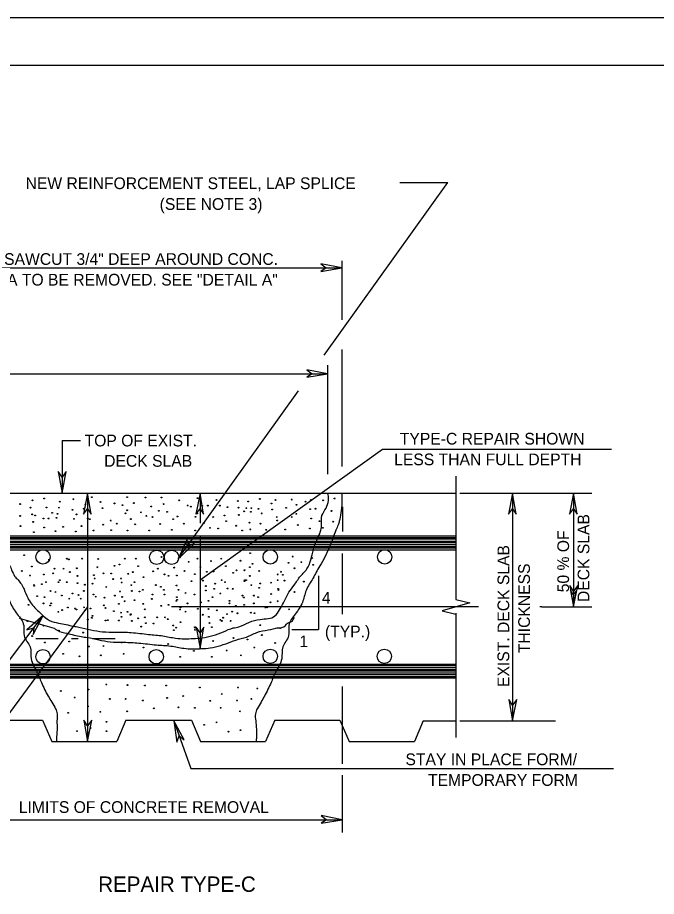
# Model space of a CAD drawing. Extents: x 528.21 to 531.17, y 154.44 to 156.28.
# Drawn here: x 529.753 to 530.31, y 155.51 to 156.277 of the extents above; entities that cross this region are included whole.
import ezdxf

# ---------------------------------------------------------------- set-up
doc = ezdxf.new("R2010")
doc.units = 0
for name, color, linetype in [('Level 1', 7, 'Continuous'), ('Level 2', 7, 'Continuous'), ('Level 41', 7, 'Continuous'), ('Level 5', 7, 'Continuous')]:
    doc.layers.add(name, color=color, linetype=linetype)

msp = doc.modelspace()

# ---------------------------------------------------------------- linework, layer by layer
at = {"layer": 'Level 1'}
for p, q in [((528.21161, 156.27723), (531.16995, 156.27723)), ((528.39829, 156.23556), (531.14829, 156.23556)), ((530.14698, 155.7664), (530.12303, 155.75951)), ((530.13484, 155.76936), (530.14698, 155.7664)), ((530.12303, 155.75951), (530.13484, 155.75656))]:
    msp.add_line(p, q, dxfattribs=at)
for points in [[(530.03543, 156.05873), (530.01706, 156.06234), (530.02165, 156.05873), (530.01706, 156.05545)], [(530.02297, 155.96621), (530.00492, 155.96982), (530.00951, 155.96621), (530.00492, 155.96325)], [(529.79134, 155.8622), (529.79495, 155.88091), (529.79134, 155.87598), (529.78806, 155.88091)], [(529.81365, 155.8622), (529.81004, 155.84383), (529.81365, 155.84843), (529.8166, 155.84383)], [(529.91175, 155.8622), (529.90814, 155.84383), (529.91175, 155.84843), (529.9147, 155.84383)], [(530.18438, 155.8622), (530.18077, 155.84383), (530.18438, 155.84843), (530.18734, 155.84383)], [(530.18438, 155.8622), (530.18077, 155.84383), (530.18438, 155.84843), (530.18734, 155.84383)], [(530.23753, 155.8622), (530.23392, 155.84383), (530.23753, 155.84843), (530.24081, 155.84383)], [(529.89272, 155.80479), (529.9065, 155.81791), (529.90059, 155.81562), (529.90059, 155.82185)], [(530.23753, 155.7628), (530.24114, 155.7815), (530.23753, 155.77657), (530.23425, 155.7815)], [(530.23753, 155.7628), (530.24016, 155.77723), (530.23753, 155.77362), (530.23491, 155.77723)], [(529.77493, 155.75525), (529.7605, 155.74278), (529.76673, 155.74442), (529.76608, 155.73885)], [(529.77493, 155.75525), (529.7605, 155.74278), (529.76673, 155.74442), (529.76608, 155.73885)], [(529.91175, 155.72638), (529.91503, 155.74508), (529.91175, 155.74016), (529.90846, 155.74508)], [(530.18438, 155.66339), (530.18799, 155.68209), (530.18438, 155.67717), (530.1811, 155.68209)], [(529.81365, 155.64534), (529.81726, 155.66404), (529.81365, 155.65912), (529.81037, 155.66404)], [(529.81365, 155.64534), (529.81726, 155.66404), (529.81365, 155.65912), (529.81037, 155.66404)], [(529.88878, 155.66339), (529.8914, 155.64469), (529.89337, 155.65026), (529.89797, 155.64665)], [(530.03576, 155.5771), (530.01739, 155.58071), (530.02198, 155.5771), (530.01739, 155.57415)]]:
    msp.add_lwpolyline(points, close=True, dxfattribs=at)
at = {"layer": 'Level 2'}
for p, q in [((530.02001, 155.98261), (530.12795, 156.1332)), ((530.08596, 156.1332), (530.12795, 156.1332)), ((530.03543, 156.06496), (530.03543, 156.01345)), ((529.71227, 156.05873), (530.03543, 156.05873)), ((530.03543, 155.98753), (530.03543, 155.8855)), ((530.02297, 155.97375), (530.02297, 155.87861)), ((529.72474, 155.96621), (530.02297, 155.96621)), ((529.89272, 155.80479), (529.9977, 155.95144)), ((529.79134, 155.90814), (529.80741, 155.90814)), ((529.79134, 155.90814), (529.79134, 155.8622)), ((530.13484, 155.87697), (530.13484, 155.76936)), ((529.61286, 155.8622), (530.13484, 155.8622)), ((529.81365, 155.8622), (529.81365, 155.64534)), ((529.91175, 155.8622), (529.91175, 155.83596)), ((530.13845, 155.8622), (530.25361, 155.8622)), ((530.18438, 155.8622), (530.18438, 155.66339)), ((530.23753, 155.8622), (530.23753, 155.7628)), ((530.03609, 155.85007), (530.03609, 155.82874)), ((529.91175, 155.82513), (529.91175, 155.72638)), ((529.61286, 155.8248), (530.13484, 155.8248)), ((529.61286, 155.82349), (530.13484, 155.82349)), ((529.61286, 155.82218), (530.13484, 155.82218)), ((529.61286, 155.82021), (530.13484, 155.82021)), ((529.61286, 155.8189), (530.13484, 155.8189)), ((529.61286, 155.81726), (530.13484, 155.81726)), ((529.61286, 155.81562), (530.13484, 155.81562)), ((529.61286, 155.8143), (530.13484, 155.8143)), ((529.61286, 155.81266), (530.13484, 155.81266)), ((530.03576, 155.80938), (530.03576, 155.75656)), ((530.01509, 155.79003), (530.01509, 155.74311)), ((530.13484, 155.75722), (530.13484, 155.64895)), ((529.67684, 155.62598), (529.77493, 155.75525)), ((529.9918, 155.74311), (530.01509, 155.74311)), ((529.76837, 155.73524), (529.78806, 155.73524)), ((529.79954, 155.73524), (529.80545, 155.73524)), ((529.81791, 155.73524), (529.8376, 155.73524)), ((529.61286, 155.71293), (530.13484, 155.71293)), ((529.61286, 155.71161), (530.13484, 155.71161)), ((529.61286, 155.70997), (530.13484, 155.70997)), ((529.61286, 155.70833), (530.13484, 155.70833)), ((529.61286, 155.70702), (530.13484, 155.70702)), ((529.61286, 155.70538), (530.13484, 155.70538)), ((529.61286, 155.70374), (530.13484, 155.70374)), ((529.61286, 155.7021), (530.13484, 155.7021)), ((529.61286, 155.70079), (530.13484, 155.70079)), ((530.03576, 155.69324), (530.03576, 155.62598)), ((529.88878, 155.66339), (529.90354, 155.62172)), ((530.1063, 155.66339), (530.13484, 155.66339)), ((530.13845, 155.66339), (530.22178, 155.66339)), ((529.90354, 155.62172), (530.27231, 155.62172)), ((530.03576, 155.61581), (530.03576, 155.56594)), ((529.71227, 155.5771), (530.03576, 155.5771))]:
    msp.add_line(p, q, dxfattribs=at)
for centre, radius in [((529.76556, 155.85587), 0.000358), ((529.77574, 155.85737), 0.000358), ((529.80119, 155.85677), 0.000358), ((529.81736, 155.85857), 0.000358), ((529.8482, 155.85857), 0.000358), ((529.86408, 155.85827), 0.000358), ((529.87815, 155.85827), 0.000358), ((529.89342, 155.85587), 0.000358), ((529.90959, 155.85767), 0.000358), ((529.92606, 155.85617), 0.000358), ((529.9638, 155.85707), 0.000358), ((529.97757, 155.85617), 0.000358), ((529.99164, 155.85647), 0.000358), ((530.00841, 155.85617), 0.000358), ((530.01919, 155.85587), 0.000358), ((530.02908, 155.85737), 0.000358), ((529.75478, 155.85258), 0.000358), ((529.76385, 155.84942), 0.000358), ((529.77783, 155.84958), 0.000358), ((529.78866, 155.84942), 0.000358), ((529.78951, 155.85467), 0.000358), ((529.80038, 155.84762), 0.000358), ((529.81031, 155.84852), 0.000358), ((529.81167, 155.85227), 0.000358), ((529.82485, 155.85438), 0.000358), ((529.82655, 155.84897), 0.000358), ((529.83713, 155.85317), 0.000358), ((529.84414, 155.85168), 0.000358), ((529.85389, 155.85348), 0.000358), ((529.86917, 155.85048), 0.000358), ((529.87995, 155.85258), 0.000358), ((529.90091, 155.85138), 0.000358), ((529.90368, 155.85033), 0.000358), ((529.91349, 155.85108), 0.000358), ((529.91857, 155.85123), 0.000358), ((529.92895, 155.85123), 0.000358), ((529.93565, 155.84988), 0.000358), ((529.94463, 155.85527), 0.000358), ((529.94519, 155.84942), 0.000358), ((529.95212, 155.84898), 0.000358), ((529.95375, 155.85484), 0.000358), ((529.95646, 155.84897), 0.000358), ((529.9626, 155.84838), 0.000358), ((529.97405, 155.85303), 0.000358), ((529.97458, 155.84778), 0.000358), ((529.98685, 155.84928), 0.000358), ((529.99584, 155.85198), 0.000358), ((530.00362, 155.85467), 0.000358), ((530.00781, 155.84808), 0.000358), ((530.0124, 155.84852), 0.000358), ((529.75483, 155.84221), 0.000358), ((529.7652, 155.84356), 0.000358), ((529.76791, 155.84265), 0.000358), ((529.77513, 155.83994), 0.000358), ((529.77963, 155.83994), 0.000358), ((529.78279, 155.84491), 0.000358), ((529.78652, 155.84059), 0.000358), ((529.78731, 155.84401), 0.000358), ((529.80399, 155.84356), 0.000358), ((529.81392, 155.83994), 0.000358), ((529.84671, 155.84448), 0.000358), ((529.8482, 155.84717), 0.000358), ((529.86018, 155.84538), 0.000358), ((529.86489, 155.84221), 0.000358), ((529.8703, 155.8413), 0.000358), ((529.87571, 155.84672), 0.000358), ((529.88294, 155.84582), 0.000358), ((529.89195, 155.84175), 0.000358), ((529.9078, 155.84149), 0.000358), ((529.9091, 155.84446), 0.000358), ((529.92308, 155.8413), 0.000358), ((529.93301, 155.84265), 0.000358), ((529.94563, 155.84311), 0.000358), ((529.95015, 155.84627), 0.000358), ((529.95601, 155.84582), 0.000358), ((529.96549, 155.84446), 0.000358), ((529.97856, 155.8413), 0.000358), ((529.99164, 155.8413), 0.000358), ((529.9957, 155.84401), 0.000358), ((530.00871, 155.83999), 0.000358), ((530.02638, 155.84658), 0.000358), ((529.75508, 155.83339), 0.000358), ((529.76616, 155.83699), 0.000358), ((529.79221, 155.83279), 0.000358), ((529.80179, 155.83969), 0.000358), ((529.80838, 155.83339), 0.000358), ((529.81557, 155.83939), 0.000358), ((529.82724, 155.83459), 0.000358), ((529.83376, 155.83815), 0.000358), ((529.83922, 155.83549), 0.000358), ((529.85136, 155.8395), 0.000358), ((529.85509, 155.83489), 0.000358), ((529.87695, 155.83519), 0.000358), ((529.88833, 155.83939), 0.000358), ((529.89761, 155.83549), 0.000358), ((529.91498, 155.83609), 0.000358), ((529.93445, 155.83759), 0.000358), ((529.94313, 155.83369), 0.000358), ((529.95481, 155.83639), 0.000358), ((529.96439, 155.83549), 0.000358), ((529.97907, 155.83819), 0.000358), ((529.99703, 155.83429), 0.000358), ((530.0159, 155.83759), 0.000358), ((530.02774, 155.83722), 0.000358), ((529.76675, 155.828), 0.000358), ((529.77574, 155.8322), 0.000358), ((529.78562, 155.8289), 0.000358), ((529.80329, 155.8286), 0.000358), ((529.81886, 155.8295), 0.000358), ((529.83413, 155.8298), 0.000358), ((529.84851, 155.8295), 0.000358), ((529.86737, 155.8295), 0.000358), ((529.88714, 155.8301), 0.000358), ((529.9075, 155.8295), 0.000358), ((529.92037, 155.83182), 0.000358), ((529.92756, 155.8313), 0.000358), ((529.94852, 155.8295), 0.000358), ((529.95556, 155.83047), 0.000358), ((529.96949, 155.8301), 0.000358), ((529.98596, 155.8304), 0.000358), ((530.00752, 155.8313), 0.000358), ((530.01889, 155.8319), 0.000358), ((529.77472, 155.80646), 0.00626), ((529.87384, 155.80611), 0.00626), ((529.8869, 155.80611), 0.00626), ((529.95541, 155.80972), 0.000358), ((529.97297, 155.80646), 0.00626), ((530.0728, 155.80646), 0.00626), ((529.75837, 155.80792), 0.000358), ((529.77993, 155.80402), 0.000358), ((529.7955, 155.80492), 0.000358), ((529.79722, 155.80429), 0.000358), ((529.80898, 155.80492), 0.000358), ((529.82275, 155.80462), 0.000358), ((529.84611, 155.80492), 0.000358), ((529.85569, 155.80492), 0.000358), ((529.87815, 155.80642), 0.000358), ((529.89402, 155.80612), 0.000358), ((529.90181, 155.80223), 0.000358), ((529.90959, 155.80492), 0.000358), ((529.92127, 155.80283), 0.000358), ((529.93026, 155.80492), 0.000358), ((529.94702, 155.80313), 0.000358), ((529.99254, 155.80672), 0.000358), ((530.00003, 155.80193), 0.000358), ((530.00961, 155.80552), 0.000358), ((529.75627, 155.79413), 0.000358), ((529.76496, 155.79803), 0.000358), ((529.78472, 155.79623), 0.000358), ((529.79272, 155.79617), 0.000358), ((529.80419, 155.79653), 0.000358), ((529.82215, 155.79743), 0.000358), ((529.83713, 155.79863), 0.000358), ((529.84144, 155.79978), 0.000358), ((529.85779, 155.79833), 0.000358), ((529.87076, 155.79391), 0.000358), ((529.87486, 155.79623), 0.000358), ((529.88923, 155.79713), 0.000358), ((529.89821, 155.79413), 0.000358), ((529.91199, 155.79743), 0.000358), ((529.93415, 155.79833), 0.000358), ((529.94343, 155.79473), 0.000358), ((529.9506, 155.79481), 0.000358), ((529.95511, 155.79752), 0.000358), ((529.95751, 155.80043), 0.000358), ((529.9632, 155.79413), 0.000358), ((529.98895, 155.80133), 0.000358), ((529.99404, 155.79653), 0.000358), ((530.01047, 155.79961), 0.000358), ((529.76339, 155.7903), 0.000358), ((529.77544, 155.79114), 0.000358), ((529.78369, 155.7921), 0.000358), ((529.7982, 155.79324), 0.000358), ((529.8049, 155.78985), 0.000358), ((529.81916, 155.79054), 0.000358), ((529.81978, 155.7876), 0.000358), ((529.82745, 155.7921), 0.000358), ((529.83413, 155.79203), 0.000358), ((529.83602, 155.78714), 0.000358), ((529.84279, 155.7876), 0.000358), ((529.8491, 155.79166), 0.000358), ((529.853, 155.79324), 0.000358), ((529.86235, 155.78881), 0.000358), ((529.88068, 155.7912), 0.000358), ((529.88414, 155.78994), 0.000358), ((529.89151, 155.7903), 0.000358), ((529.9072, 155.79144), 0.000358), ((529.91767, 155.79346), 0.000358), ((529.92337, 155.79383), 0.000358), ((529.94067, 155.79256), 0.000358), ((529.95195, 155.78624), 0.000358), ((529.95511, 155.78985), 0.000358), ((529.97946, 155.7912), 0.000358), ((529.97946, 155.78624), 0.000358), ((529.98236, 155.79353), 0.000358), ((529.98398, 155.79075), 0.000358), ((529.76691, 155.78189), 0.000358), ((529.76701, 155.78127), 0.000358), ((529.77377, 155.78262), 0.000358), ((529.77738, 155.78443), 0.000358), ((529.7882, 155.78443), 0.000358), ((529.78936, 155.78622), 0.000358), ((529.79543, 155.78443), 0.000358), ((529.80491, 155.78362), 0.000358), ((529.81121, 155.78218), 0.000358), ((529.81798, 155.78308), 0.000358), ((529.82996, 155.78017), 0.000358), ((529.84335, 155.78406), 0.000358), ((529.85181, 155.78173), 0.000358), ((529.85452, 155.78443), 0.000358), ((529.87314, 155.78189), 0.000358), ((529.87752, 155.78037), 0.000358), ((529.89128, 155.78146), 0.000358), ((529.90423, 155.78535), 0.000358), ((529.91406, 155.78579), 0.000358), ((529.91676, 155.78103), 0.000358), ((529.92398, 155.77856), 0.000358), ((529.92489, 155.78308), 0.000358), ((529.93058, 155.78622), 0.000358), ((529.93345, 155.78443), 0.000358), ((529.93576, 155.77887), 0.000358), ((529.94022, 155.77856), 0.000358), ((529.9506, 155.78533), 0.000358), ((529.95088, 155.78622), 0.000358), ((529.95646, 155.78173), 0.000358), ((529.96322, 155.77947), 0.000358), ((529.96426, 155.78319), 0.000358), ((529.97361, 155.78398), 0.000358), ((529.97992, 155.77856), 0.000358), ((529.98533, 155.78579), 0.000358), ((530.00227, 155.78492), 0.000358), ((529.76971, 155.77225), 0.000358), ((529.77602, 155.77135), 0.000358), ((529.78116, 155.77671), 0.000358), ((529.7855, 155.77585), 0.000358), ((529.79109, 155.77282), 0.000358), ((529.80038, 155.7745), 0.000358), ((529.80577, 155.77325), 0.000358), ((529.81031, 155.77676), 0.000358), ((529.81873, 155.77368), 0.000358), ((529.82068, 155.77179), 0.000358), ((529.82835, 155.77089), 0.000358), ((529.83738, 155.7727), 0.000358), ((529.84188, 155.77631), 0.000358), ((529.84378, 155.77152), 0.000358), ((529.85226, 155.77676), 0.000358), ((529.85889, 155.77628), 0.000358), ((529.86174, 155.77766), 0.000358), ((529.8703, 155.7736), 0.000358), ((529.88023, 155.77766), 0.000358), ((529.88068, 155.7736), 0.000358), ((529.89151, 155.77135), 0.000358), ((529.89286, 155.77766), 0.000358), ((529.89917, 155.77495), 0.000358), ((529.90684, 155.7736), 0.000358), ((529.91677, 155.77721), 0.000358), ((529.92263, 155.77135), 0.000358), ((529.92939, 155.7745), 0.000358), ((529.94879, 155.7727), 0.000358), ((529.95001, 155.77109), 0.000358), ((529.95872, 155.7727), 0.000358), ((529.96233, 155.77135), 0.000358), ((529.97376, 155.77411), 0.000358), ((529.98024, 155.77757), 0.000358), ((529.99406, 155.77584), 0.000358), ((529.76216, 155.76461), 0.000358), ((529.77511, 155.7659), 0.000358), ((529.78098, 155.76412), 0.000358), ((529.78189, 155.76593), 0.000358), ((529.79768, 155.76999), 0.000358), ((529.80761, 155.76999), 0.000358), ((529.8278, 155.76417), 0.000358), ((529.84098, 155.76548), 0.000358), ((529.84594, 155.76773), 0.000358), ((529.85452, 155.76864), 0.000358), ((529.86218, 155.76548), 0.000358), ((529.86969, 155.76979), 0.000358), ((529.87789, 155.76374), 0.000358), ((529.88429, 155.76458), 0.000358), ((529.89106, 155.76818), 0.000358), ((529.89171, 155.76893), 0.000358), ((529.90078, 155.7659), 0.000358), ((529.91244, 155.76677), 0.000358), ((529.91902, 155.76818), 0.000358), ((529.93749, 155.76806), 0.000358), ((529.93751, 155.76593), 0.000358), ((529.94293, 155.76367), 0.000358), ((529.95015, 155.76458), 0.000358), ((529.95865, 155.7659), 0.000358), ((529.97315, 155.76683), 0.000358), ((529.97946, 155.76773), 0.000358), ((529.78807, 155.75856), 0.000358), ((529.79137, 155.76006), 0.000358), ((529.79632, 155.76232), 0.000358), ((529.80264, 155.76141), 0.000358), ((529.80399, 155.76051), 0.000358), ((529.81052, 155.76245), 0.000358), ((529.81167, 155.76006), 0.000358), ((529.81617, 155.76141), 0.000358), ((529.82926, 155.76187), 0.000358), ((529.83647, 155.75916), 0.000358), ((529.84279, 155.75781), 0.000358), ((529.84853, 155.75856), 0.000358), ((529.85112, 155.75596), 0.000358), ((529.85136, 155.75645), 0.000358), ((529.86364, 155.76072), 0.000358), ((529.89421, 155.76051), 0.000358), ((529.89466, 155.76232), 0.000358), ((529.89917, 155.7587), 0.000358), ((529.90985, 155.76115), 0.000358), ((529.91406, 155.756), 0.000358), ((529.91902, 155.76097), 0.000358), ((529.92626, 155.75985), 0.000358), ((529.93526, 155.75645), 0.000358), ((529.93977, 155.7587), 0.000358), ((529.9444, 155.75726), 0.000358), ((529.95601, 155.75781), 0.000358), ((529.95916, 155.75735), 0.000358), ((529.96864, 155.76232), 0.000358), ((529.97031, 155.76245), 0.000358), ((529.98931, 155.76072), 0.000358), ((529.76129, 155.75034), 0.000358), ((529.81392, 155.75193), 0.000358), ((529.81743, 155.75337), 0.000358), ((529.81798, 155.7551), 0.000358), ((529.82926, 155.75103), 0.000358), ((529.83125, 155.75121), 0.000358), ((529.84098, 155.75103), 0.000358), ((529.84324, 155.7542), 0.000358), ((529.85226, 155.75058), 0.000358), ((529.85768, 155.75284), 0.000358), ((529.86353, 155.75374), 0.000358), ((529.86451, 155.74861), 0.000358), ((529.87121, 155.74833), 0.000358), ((529.87436, 155.75374), 0.000358), ((529.88113, 155.75374), 0.000358), ((529.88351, 155.75207), 0.000358), ((529.89473, 155.74948), 0.000358), ((529.91947, 155.7542), 0.000358), ((529.91992, 155.74878), 0.000358), ((529.92939, 155.75149), 0.000358), ((529.93075, 155.75058), 0.000358), ((529.93187, 155.75337), 0.000358), ((529.93842, 155.75058), 0.000358), ((529.77511, 155.74645), 0.000358), ((529.7885, 155.74213), 0.000358), ((529.80966, 155.7404), 0.000358), ((529.86038, 155.74562), 0.000358), ((529.88835, 155.74652), 0.000358), ((529.8888, 155.74246), 0.000358), ((529.89085, 155.74472), 0.000358), ((529.90726, 155.74516), 0.000358), ((529.90729, 155.74472), 0.000358), ((529.90729, 155.74291), 0.000358), ((529.92194, 155.74516), 0.000358), ((529.96426, 155.74689), 0.000358), ((529.98154, 155.74429), 0.000358), ((529.76518, 155.73737), 0.000358), ((529.79757, 155.73262), 0.000358), ((529.92324, 155.73305), 0.000358), ((529.94094, 155.73565), 0.000358), ((529.95304, 155.73435), 0.000358), ((529.96556, 155.73824), 0.000358), ((529.77472, 155.71933), 0.00626), ((529.77641, 155.73176), 0.000358), ((529.81484, 155.7283), 0.000358), ((529.82736, 155.72873), 0.000358), ((529.84335, 155.73176), 0.000358), ((529.86235, 155.72743), 0.000358), ((529.87349, 155.71933), 0.00626), ((529.88394, 155.73046), 0.000358), ((529.95908, 155.72743), 0.000358), ((529.97297, 155.71968), 0.00626), ((529.97722, 155.73132), 0.000358), ((530.07245, 155.71968), 0.00626), ((529.79239, 155.72182), 0.000358), ((529.80664, 155.71965), 0.000358), ((529.82521, 155.72052), 0.000358), ((529.84507, 155.72182), 0.000358), ((529.8943, 155.71922), 0.000358), ((529.90639, 155.72441), 0.000358), ((529.92194, 155.71922), 0.000358), ((529.9349, 155.72484), 0.000358), ((529.94742, 155.72052), 0.000358), ((529.82996, 155.69502), 0.000358), ((529.84853, 155.69459), 0.000358), ((529.79023, 155.6894), 0.000358), ((529.81441, 155.6907), 0.000358), ((529.86364, 155.69415), 0.000358), ((529.88221, 155.69415), 0.000358), ((529.91158, 155.69242), 0.000358), ((529.93058, 155.68681), 0.000358), ((529.94483, 155.69242), 0.000358), ((529.96167, 155.69156), 0.000358), ((529.80232, 155.68378), 0.000358), ((529.83298, 155.68248), 0.000358), ((529.8468, 155.68248), 0.000358), ((529.86191, 155.68119), 0.000358), ((529.88307, 155.68335), 0.000358), ((529.89689, 155.68508), 0.000358), ((529.92064, 155.68076), 0.000358), ((529.94397, 155.68119), 0.000358), ((529.95649, 155.68248), 0.000358), ((529.81398, 155.676), 0.000358), ((529.82477, 155.67125), 0.000358), ((529.8481, 155.67168), 0.000358), ((529.87141, 155.67427), 0.000358), ((529.89301, 155.67514), 0.000358), ((529.90726, 155.6747), 0.000358), ((529.92971, 155.6747), 0.000358), ((529.94656, 155.67168), 0.000358), ((529.7967, 155.67038), 0.000358), ((529.81613, 155.6571), 0.000358), ((529.83012, 155.66252), 0.000358), ((529.91538, 155.65981), 0.000358), ((529.9262, 155.66207), 0.000358), ((529.80441, 155.6544), 0.000358), ((529.83012, 155.6544), 0.000358), ((529.93658, 155.65394), 0.000358), ((529.94696, 155.65529), 0.000358)]:
    msp.add_circle(centre, radius, dxfattribs=at)
for points in [[(529.71161, 155.86188), (529.71161, 155.854), (529.71293, 155.84482), (529.71457, 155.8376), (529.71522, 155.83432), (529.71719, 155.82972), (529.71949, 155.82251), (529.72277, 155.81529), (529.72671, 155.80643), (529.73097, 155.79856), (529.73688, 155.78773), (529.74278, 155.77723), (529.74606, 155.76673), (529.7523, 155.75656), (529.75787, 155.74672), (529.7582, 155.73753), (529.76345, 155.72802), (529.76444, 155.71752), (529.76936, 155.70604), (529.77329, 155.69685), (529.7792, 155.68504), (529.78248, 155.67979), (529.78576, 155.67388), (529.78707, 155.66962), (529.78675, 155.66339)], [(529.72441, 155.86188), (529.72638, 155.84875), (529.72867, 155.83858), (529.73064, 155.83038), (529.73458, 155.82021), (529.73852, 155.81266), (529.74245, 155.80446), (529.74738, 155.79528), (529.75, 155.7897), (529.75295, 155.78642), (529.7582, 155.77822), (529.76148, 155.77067), (529.7687, 155.76083), (529.77329, 155.75656), (529.78051, 155.75098), (529.78839, 155.74869), (529.80118, 155.74606), (529.8061, 155.74508), (529.82677, 155.74114), (529.83825, 155.74081), (529.85171, 155.74049), (529.8668, 155.73885), (529.87927, 155.73753), (529.89042, 155.73556), (529.90584, 155.73524), (529.91339, 155.73589), (529.93209, 155.74114), (529.94062, 155.74442), (529.94554, 155.74541), (529.9544, 155.74934), (529.96424, 155.75197), (529.97703, 155.75492), (529.98097, 155.76017), (529.98458, 155.7664), (529.98917, 155.77559), (529.99377, 155.78182), (529.99934, 155.7897), (530.00558, 155.79692), (530.00755, 155.80118), (530.00951, 155.8084), (530.01214, 155.81759), (530.01706, 155.82972), (530.01772, 155.83497), (530.01804, 155.84252), (530.02165, 155.84908), (530.02362, 155.85564), (530.02362, 155.85958), (530.02297, 155.86188)], [(530.03543, 155.86188), (530.03543, 155.854), (530.03445, 155.84482), (530.03314, 155.8376), (530.03215, 155.83432), (530.03018, 155.82972), (530.02756, 155.82251), (530.02461, 155.81529), (530.02067, 155.80643), (530.01608, 155.79856), (530.01017, 155.78773), (530.00427, 155.77723), (530.00098, 155.76673), (529.99475, 155.75656), (529.98917, 155.74672), (529.98885, 155.73753), (529.98392, 155.72802), (529.98294, 155.71752), (529.97769, 155.70604), (529.97375, 155.69685), (529.96785, 155.68504), (529.9649, 155.67979), (529.96161, 155.67388), (529.95997, 155.66962), (529.9603, 155.66339)], [(529.78478, 155.74409), (529.78707, 155.74245), (529.7956, 155.73983), (529.80807, 155.73688), (529.81332, 155.73622), (529.83333, 155.73228), (529.84547, 155.73196), (529.85827, 155.7313), (529.87369, 155.72966), (529.88615, 155.72867), (529.89764, 155.72671), (529.91306, 155.72638), (529.9206, 155.72703), (529.93865, 155.73228), (529.94751, 155.73524), (529.9521, 155.73655), (529.96129, 155.74049), (529.97113, 155.74278), (529.97999, 155.74475)]]:
    msp.add_spline(points, degree=3, dxfattribs=at)
at = {"layer": 'Level 41'}
msp.add_lwpolyline([(528.21161, 156.27723), (531.16995, 156.27723), (531.16995, 154.4439), (528.21161, 154.4439)], close=True, dxfattribs=at)
at = {"layer": 'Level 5'}
for p, q in [((529.91175, 155.78642), (530.07087, 155.90059)), ((530.07087, 155.90059), (530.27067, 155.90059)), ((529.81365, 155.7628), (529.62894, 155.51247)), ((530.15453, 155.7628), (529.88681, 155.7628)), ((530.20997, 155.7628), (530.20801, 155.7628)), ((530.20997, 155.7628), (530.25361, 155.7628)), ((529.78478, 155.74409), (529.75427, 155.75262)), ((529.71752, 155.66404), (529.77428, 155.66404)), ((529.77428, 155.66404), (529.78248, 155.64534)), ((529.84711, 155.66404), (529.83924, 155.64534)), ((529.84711, 155.66404), (529.9042, 155.66404)), ((529.9042, 155.66404), (529.91207, 155.64534)), ((529.97703, 155.66404), (529.96883, 155.64534)), ((529.97703, 155.66404), (530.03379, 155.66404)), ((530.03379, 155.66404), (530.04167, 155.64534)), ((530.1063, 155.66339), (530.09875, 155.64534)), ((529.78248, 155.64534), (529.83924, 155.64534)), ((529.91207, 155.64534), (529.96883, 155.64534)), ((530.04167, 155.64534), (530.09875, 155.64534))]:
    msp.add_line(p, q, dxfattribs=at)
for points in [[(529.979, 155.74442), (529.98622, 155.74672), (529.9872, 155.74803), (529.99147, 155.75), (529.99409, 155.75394)], [(529.78675, 155.66371), (529.78707, 155.65551), (529.78642, 155.64731), (529.78642, 155.64534)], [(529.9603, 155.66339), (529.96096, 155.64895), (529.96063, 155.64534)]]:
    msp.add_spline(points, degree=3, dxfattribs=at)

# ---------------------------------------------------------------- texts
at = {"layer": 'Level 1'}
msp.add_text('REPAIR TYPE-C', height=0.0134035, dxfattribs=at).set_placement((529.8229, 155.51411))
at = {"layer": 'Level 2'}
for s, p in [('4', (530.01804, 155.76575)), ('1', (529.99836, 155.72769))]:
    msp.add_text(s, height=0.01017, dxfattribs=at).set_placement(p)
at = {"layer": 'Level 5'}
for s, height, p in [('NEW REINFORCEMENT STEEL, LAP SPLICE ', 0.0102283, (529.75953, 156.12749)), ('(SEE NOTE 3)', 0.0102283, (529.87649, 156.10939)), ('SAWCUT 3/4" DEEP AROUND CONC.', 0.0102283, (529.74081, 156.06135)), ('AREA TO BE REMOVED. SEE "DETAIL A"', 0.0102283, (529.71522, 156.04331)), ('TOP OF EXIST.', 0.0102283, (529.81102, 155.90289)), ('TYPE-C REPAIR SHOWN', 0.0102283, (530.08596, 155.90453)), ('DECK SLAB', 0.010228, (529.82808, 155.88517)), ('LESS THAN FULL DEPTH', 0.0102283, (530.08104, 155.88648)), ('(TYP.)', 0.010228, (530.02067, 155.73622)), ('STAY IN PLACE FORM/ ', 0.0102283, (530.09088, 155.62467)), ('TEMPORARY FORM', 0.0102283, (530.11056, 155.60663)), ('LIMITS OF CONCRETE REMOVAL', 0.0102283, (529.75361, 155.58301))]:
    msp.add_text(s, height=height, dxfattribs=at).set_placement(p)
for s, height, p in [('DECK SLAB', 0.010228, (530.25131, 155.76706)), ('50 % OF', 0.010228, (530.2336, 155.77559)), ('EXIST. DECK SLAB', 0.0102283, (530.18143, 155.69291)), ('THICKNESS', 0.010228, (530.19948, 155.72244))]:
    msp.add_text(s, height=height, rotation=90, dxfattribs=at).set_placement(p)

doc.saveas('drawing.dxf')
